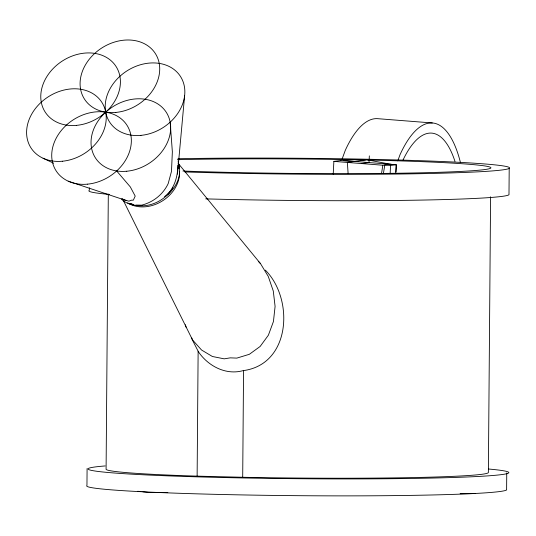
<?xml version="1.0" encoding="UTF-8"?>
<svg xmlns="http://www.w3.org/2000/svg" width="536" height="536" viewBox="0 0 536 536"><rect width="100%" height="100%" fill="white"/><g stroke="black" fill="none" stroke-linecap="round" stroke-linejoin="round"><path stroke-width="0.8" d="M87.087 468.538L86.953 485.502A210.293 7.946 0.5 0 0 283.008 495.532A210.293 7.946 0.5 0 0 506.614 489.917L506.748 472.953M89.344 187.835L89.324 190.3A210.293 7.946 0.5 0 0 109.465 194.414M108.312 194.146L106.094 469.047A191.211 7.229 0.5 0 0 197.127 476.136L242.701 477.268A191.211 7.229 0.5 0 0 488.37 472.511L490.587 196.779M197.127 476.136L198.132 351.227L192.196 339.616L191.808 338.022M242.701 477.268L243.558 370.497L244.027 370.523C291.082 363.596 293.902 298.659 265.34 270.137M509.2 168.405L508.986 194.715A210.293 7.946 0.5 0 1 205.71 198.876M177.798 165.209C177.885 176.78 174.16 189.684 164.532 196.712M333.218 174.14L333.868 161.383L340.849 160.512M369.123 160.157L369.002 162.569L361.244 163.54M369.17 159.353L369.344 155.896M390.154 173.416L390.563 165.45L396.379 164.72L396.01 171.895M395.715 173.517L396.191 164.746L390.603 164.271L367.79 159.922M177.456 174.18L184.639 95.522M381.572 173.141L382.851 165.235L390.603 164.271M383.381 173.684L384.788 164.994L390.563 165.45M342.182 158.877L345.264 150.402A115.495 42.096 -85.5 0 1 377.565 118.664L432.324 122.972M397.779 160.867L400.024 154.71A115.495 42.096 -85.5 0 1 460.411 162.375M167.721 194.367L171.795 189.757L172.907 187.714M348.125 173.711L347.368 162.448L365.398 159.996M243.558 370.497C226.112 375.635 208.142 366.148 198.36 351.683L198.132 351.227M460.136 493.676L475.137 493.589L473.476 493.415M167.795 492.631L148.546 492.403L142.73 491.8M340.655 160.539L355.12 161.477M343.214 160.539L395.555 164.659M333.868 161.383L382.851 165.235M137.752 491.278L141.075 491.626M132.325 204.136L130.101 203.479A31.597 25.212 -32.8 0 0 133.799 204.832M68.206 181.175L126.007 200.457M43.081 158.247L53.627 163.205M121.9 198.454L123.85 199.734L128.915 201.168L131.635 200.149L133.33 200.196L135.199 196.089L130.328 186.937L116.667 170.957M258.285 261.327L260.496 263.618L268.261 276.429L273.28 291.001L275.089 306.384L273.447 321.493L268.375 335.208L260.154 346.444L249.367 354.289L236.832 358.108L230.266 357.854L224.202 358.845L212.377 356.487L201.556 350.015L192.565 339.971L123.367 200.544M177.992 163.125L260.496 263.618M185.423 324.742L186.032 327.168M178.146 161.061L179.259 166.81M170.16 122.161L172.358 151.789L171.487 171.332L168.183 183.62C163.024 194.494 153.249 202.193 141.705 205.161L136.03 205.234L141.806 205.395A31.597 25.212 -32.8 0 1 121.699 199.419M178.749 166.06L178.823 168.304M402.831 160.431A105.324 38.391 -85.5 0 1 454.997 161.49M178.32 162.743A31.597 25.212 -32.8 0 1 178.696 164.378M178.917 165.865A31.597 25.212 -32.8 0 1 179.071 168.17M178.388 163.567A31.597 25.212 -32.8 0 1 166.1 195.821M171.795 189.757A31.597 25.212 -32.8 0 1 135.367 205.221M177.362 159.688A191.211 7.229 0.5 0 1 437.289 162.314A191.211 7.229 0.5 0 1 442.167 172.197A191.211 7.229 0.5 0 1 182.95 171.018M488.698 469.027A210.293 7.946 0.5 0 1 296.857 478.695A210.293 7.946 0.5 0 1 105.183 465.938M177.999 158.73A210.293 7.946 0.5 0 1 454.401 162.073A210.293 7.946 0.5 0 1 459.861 172.619A210.293 7.946 0.5 0 1 184.84 171.942M179.5 171.306A32.663 26.063 -32.8 0 1 161.879 201.241A32.663 26.063 -32.8 0 1 127.622 202.816M140.961 135.367A42.13 33.614 -32.8 0 0 181.362 77.948A42.13 33.614 -32.8 0 0 112.761 84.373A42.13 33.614 -32.8 0 0 140.961 135.367M62.337 161.236A42.13 33.614 -32.8 0 0 102.745 103.817A42.13 33.614 -32.8 0 0 34.143 110.242A42.13 33.614 -32.8 0 0 62.337 161.236M87.469 184.163A42.13 33.614 -32.8 0 0 127.87 126.751A42.13 33.614 -32.8 0 0 59.268 133.169A42.13 33.614 -32.8 0 0 87.469 184.163M76.521 125.37A42.13 33.614 -32.8 0 0 116.922 67.951A42.13 33.614 -32.8 0 0 48.32 74.377A42.13 33.614 -32.8 0 0 76.521 125.37M115.83 112.433A42.13 33.614 -32.8 0 0 156.237 55.02A42.13 33.614 -32.8 0 0 87.636 61.439A42.13 33.614 -32.8 0 0 115.83 112.433M126.777 171.232A42.13 33.614 -32.8 0 0 167.185 113.813A42.13 33.614 -32.8 0 0 98.584 120.238A42.13 33.614 -32.8 0 0 126.777 171.232"/></g></svg>
